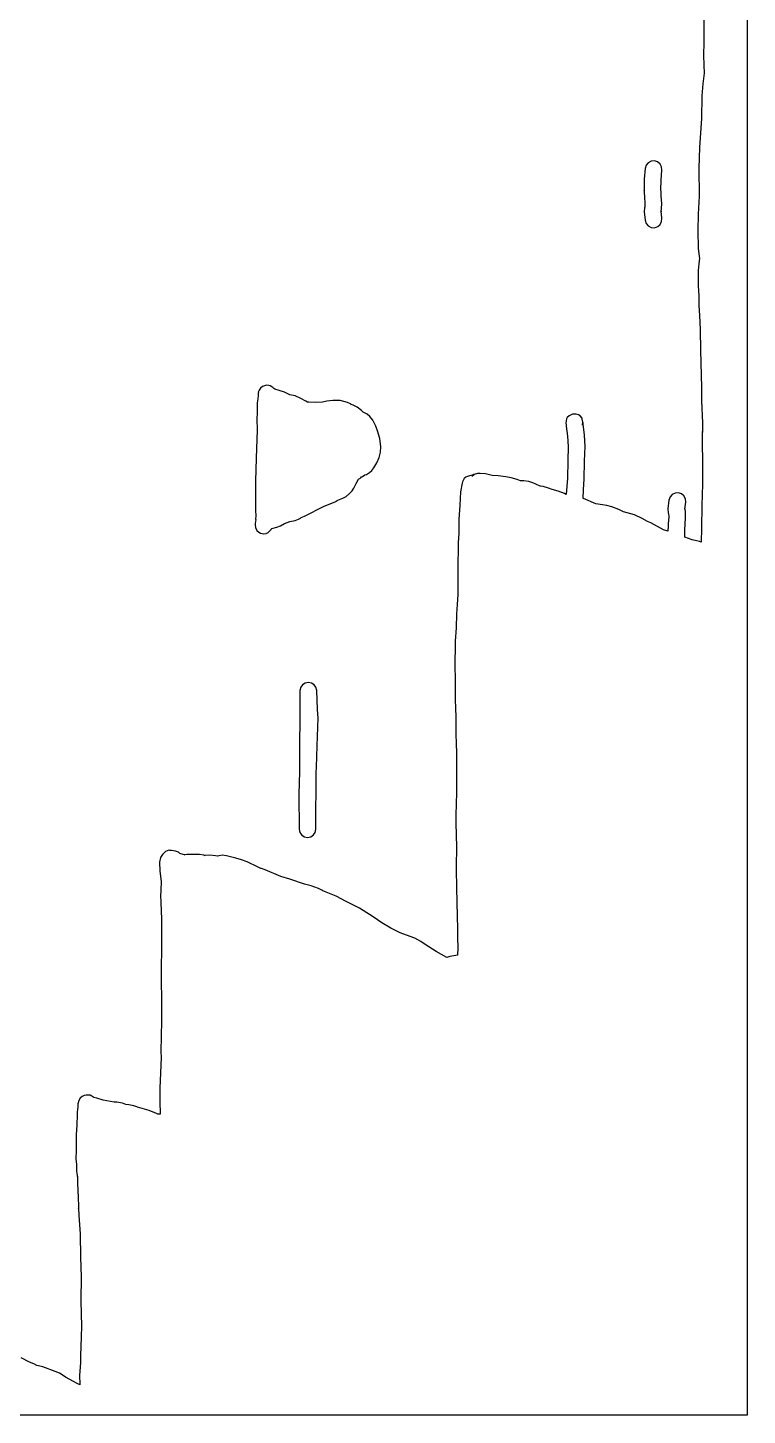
# Model space of a CAD drawing. Extents: x -1 to 498, y 2 to 4924.
# Drawn here: x 293.4 to 498, y 2716.7 to 3111 of the extents above; entities that cross this region are included whole.
import ezdxf

# ---------------------------------------------------------------- set-up
doc = ezdxf.new("R2010")
doc.units = 0

msp = doc.modelspace()

# ---------------------------------------------------------------- linework, layer by layer
at = {"layer": 'Calque 1'}
for p, q in [((498.001, 3278.08), (497.998, 2716.67)), ((485.637, 3113.19), (485.616, 3106.85)), ((485.616, 3106.85), (485.515, 3103.22)), ((485.515, 3103.22), (485.669, 3100.39)), ((485.669, 3100.39), (485.761, 3098.06)), ((485.761, 3098.06), (485.412, 3095.07)), ((485.412, 3095.07), (485.055, 3091.63)), ((485.055, 3091.63), (484.994, 3085.26)), ((484.994, 3085.26), (484.451, 3076.97)), ((484.451, 3076.97), (484.266, 3071.07)), ((469.849, 3072.63), (469.249, 3071.92)), ((470.68, 3073.08), (469.849, 3072.63)), ((471.611, 3073.16), (470.68, 3073.08)), ((472.506, 3072.87), (471.611, 3073.16)), ((473.223, 3072.29), (472.506, 3072.87)), ((473.656, 3071.44), (473.223, 3072.29)), ((468.968, 3071.05), (468.709, 3067.98)), ((469.249, 3071.92), (468.968, 3071.05)), ((473.498, 3067.71), (473.733, 3070.52)), ((473.739, 3070.52), (473.656, 3071.44)), ((473.733, 3070.52), (473.739, 3070.52)), ((473.739, 3070.52), (473.739, 3070.52)), ((484.266, 3071.07), (484.348, 3063.14)), ((468.709, 3067.98), (468.669, 3064.83)), ((468.669, 3064.83), (468.674, 3064.67)), ((468.674, 3064.67), (468.669, 3064.75)), ((468.669, 3064.75), (468.669, 3064.72)), ((468.669, 3064.72), (468.68, 3064.59)), ((468.68, 3064.59), (468.706, 3064.19)), ((468.706, 3064.19), (468.78, 3063)), ((473.461, 3064.99), (473.498, 3067.71)), ((473.471, 3064.91), (473.461, 3064.99)), ((473.495, 3064.51), (473.471, 3064.91)), ((473.572, 3063.29), (473.495, 3064.51)), ((468.78, 3063), (468.889, 3061.02)), ((468.889, 3061.02), (468.86, 3060.07)), ((473.691, 3061.1), (473.572, 3063.29)), ((473.641, 3059.62), (473.691, 3061.1)), ((484.348, 3063.14), (484.086, 3058.03)), ((468.767, 3059.86), (468.688, 3058.74)), ((468.688, 3058.74), (468.968, 3056.31)), ((468.86, 3060.07), (468.767, 3059.86)), ((468.968, 3056.31), (469.256, 3055.41)), ((473.736, 3056.87), (473.485, 3058.9)), ((473.485, 3058.9), (473.503, 3058.74)), ((473.503, 3058.74), (473.537, 3058.8)), ((473.537, 3058.8), (473.641, 3059.62)), ((473.656, 3055.91), (473.736, 3056.87)), ((484.086, 3058.03), (483.978, 3053.27)), ((469.256, 3055.41), (469.865, 3054.7)), ((469.865, 3054.7), (470.698, 3054.27)), ((470.698, 3054.27), (471.632, 3054.19)), ((471.632, 3054.19), (472.537, 3054.51)), ((472.537, 3054.51), (473.236, 3055.09)), ((473.236, 3055.09), (473.656, 3055.91)), ((483.978, 3053.27), (484.068, 3048.4)), ((484.068, 3048.4), (484.335, 3046.02)), ((484.449, 3045.49), (484.227, 3043.95)), ((484.335, 3046.02), (484.449, 3045.49)), ((484.041, 3042.05), (484.004, 3040.09)), ((484.227, 3043.95), (484.041, 3042.05)), ((484.004, 3040.09), (484.055, 3037.29)), ((484.055, 3037.29), (484.113, 3036.62)), ((484.113, 3036.62), (484.163, 3036.47)), ((484.163, 3036.47), (484.227, 3034.64)), ((484.227, 3034.64), (484.227, 3032.05)), ((484.227, 3032.05), (484.47, 3029.22)), ((484.47, 3029.22), (484.608, 3025.27)), ((484.608, 3025.27), (484.668, 3019.24)), ((484.668, 3019.24), (484.97, 3008.76)), ((360.179, 3009.03), (359.616, 3008.58)), ((361.322, 3009.45), (360.179, 3009.03)), ((362, 3009.37), (361.322, 3009.45)), ((362.354, 3009.24), (362, 3009.37)), ((362.857, 3008.95), (362.354, 3009.24)), ((363.116, 3008.74), (362.857, 3008.95)), ((358.843, 3005.59), (358.693, 3004.37)), ((358.917, 3006.49), (358.843, 3005.59)), ((358.976, 3007.04), (358.917, 3006.49)), ((359.013, 3007.34), (358.976, 3007.04)), ((359.224, 3008.05), (358.994, 3007.44)), ((358.994, 3007.44), (359.013, 3007.34)), ((359.616, 3008.58), (359.224, 3008.05)), ((363.378, 3008.5), (363.116, 3008.74)), ((363.397, 3008.47), (363.378, 3008.5)), ((363.664, 3008.31), (363.397, 3008.47)), ((364.968, 3007.89), (363.664, 3008.31)), ((366.44, 3007.44), (364.968, 3007.89)), ((367.982, 3006.73), (366.44, 3007.44)), ((369.435, 3006.36), (367.982, 3006.73)), ((371.099, 3005.67), (369.435, 3006.36)), ((372.528, 3004.9), (371.099, 3005.67)), ((380.14, 3005.09), (378.454, 3004.87)), ((382.238, 3005.03), (380.14, 3005.09)), ((384.315, 3004.5), (382.238, 3005.03)), ((484.978, 3007.71), (484.946, 3007.39)), ((484.946, 3007.39), (484.946, 3007.26)), ((484.946, 3007.26), (485.012, 3005.06)), ((484.97, 3008.76), (484.989, 3007.76)), ((484.989, 3007.76), (484.978, 3007.71)), ((485.012, 3005.06), (485.253, 2998.6)), ((358.7, 3002.71), (358.589, 2998.74)), ((358.693, 3004.37), (358.7, 3002.71)), ((372.993, 3004.64), (372.528, 3004.9)), ((373.374, 3004.61), (372.993, 3004.64)), ((375.213, 3004.5), (373.374, 3004.61)), ((377.221, 3004.64), (375.213, 3004.5)), ((378.454, 3004.87), (377.221, 3004.64)), ((385.217, 3004.11), (384.315, 3004.5)), ((385.352, 3003.98), (385.217, 3004.11)), ((385.45, 3003.92), (385.302, 3003.98)), ((385.302, 3003.98), (385.352, 3003.98)), ((385.931, 3003.74), (385.45, 3003.92)), ((387.117, 3003.21), (385.931, 3003.74)), ((388.373, 3002.23), (387.117, 3003.21)), ((388.81, 3001.75), (388.373, 3002.23)), ((389.895, 3001.17), (388.81, 3001.75)), ((390.72, 3000.51), (389.895, 3001.17)), ((448.304, 3001.2), (447.354, 3000.75)), ((449.349, 3001.22), (448.304, 3001.2)), ((450.058, 3000.96), (449.349, 3001.22)), ((358.589, 2998.74), (358.645, 2997.81)), ((358.645, 2997.81), (358.645, 2996.75)), ((391.554, 2999.48), (390.72, 3000.51)), ((392.39, 2997.78), (391.554, 2999.48)), ((392.845, 2996.49), (392.39, 2997.78)), ((446.486, 2999.29), (446.415, 2998.55)), ((446.415, 2998.55), (446.476, 2998.39)), ((446.476, 2998.39), (446.558, 2997.81)), ((446.576, 2999.82), (446.486, 2999.29)), ((446.558, 2997.81), (446.912, 2994.93)), ((446.82, 3000.24), (446.576, 2999.82)), ((447.354, 3000.75), (446.82, 3000.24)), ((450.455, 3000.67), (450.058, 3000.96)), ((451.037, 3000.03), (450.455, 3000.67)), ((451.09, 2999.79), (451.037, 3000.03)), ((451.289, 2998.92), (451.09, 2999.79)), ((451.146, 2998.02), (451.289, 2998.92)), ((451.215, 2998.45), (451.146, 2998.02)), ((451.262, 2998.84), (451.215, 2998.45)), ((451.326, 2998.39), (451.262, 2998.84)), ((451.704, 2995.22), (451.326, 2998.39)), ((485.253, 2998.6), (485.243, 2996.12)), ((358.645, 2996.75), (358.359, 2988.66)), ((393.525, 2994.24), (392.845, 2996.49)), ((393.797, 2991.91), (393.525, 2994.24)), ((446.912, 2994.93), (447.071, 2991.96)), ((451.871, 2992.02), (451.704, 2995.22)), ((485.216, 2995.77), (485.203, 2995.35)), ((485.203, 2995.35), (485.213, 2993.26)), ((485.213, 2993.26), (485.314, 2987.41)), ((485.309, 2996.28), (485.216, 2995.77)), ((485.237, 2995.98), (485.309, 2996.28)), ((485.243, 2996.12), (485.237, 2995.98)), ((393.332, 2988.84), (393.689, 2990.38)), ((393.689, 2990.38), (393.795, 2991.91)), ((393.795, 2991.91), (393.797, 2991.91)), ((393.797, 2991.91), (393.797, 2991.91)), ((447.071, 2991.96), (446.968, 2987.94)), ((451.77, 2987.81), (451.871, 2992.04)), ((451.871, 2992.04), (451.871, 2992.02)), ((358.359, 2988.66), (358.235, 2982.15)), ((391.271, 2985.16), (391.519, 2985.53)), ((391.519, 2985.53), (391.818, 2985.96)), ((391.818, 2985.96), (392.713, 2987.36)), ((392.713, 2987.36), (393.332, 2988.84)), ((446.968, 2987.94), (446.87, 2982.99)), ((451.664, 2982.76), (451.77, 2987.81)), ((485.314, 2987.41), (485.261, 2981.33)), ((358.235, 2982.15), (358.166, 2979.92)), ((386.159, 2980.16), (386.836, 2981.51)), ((386.836, 2981.51), (387.508, 2982.68)), ((387.508, 2982.68), (388.106, 2983.1)), ((388.106, 2983.1), (388.373, 2983.36)), ((388.373, 2983.36), (388.659, 2983.5)), ((388.659, 2983.5), (389.321, 2983.95)), ((389.321, 2983.95), (389.712, 2984.05)), ((389.712, 2984.05), (390.641, 2984.61)), ((390.641, 2984.61), (391.271, 2985.16)), ((416.938, 2981.59), (416.514, 2979.1)), ((417.073, 2981.96), (416.938, 2981.59)), ((417.56, 2982.89), (417.073, 2981.96)), ((418.023, 2983.26), (417.56, 2982.89)), ((418.507, 2983.52), (418.023, 2983.26)), ((418.991, 2983.68), (418.507, 2983.52)), ((419.745, 2983.87), (418.991, 2983.68)), ((420.248, 2984), (419.689, 2983.6)), ((419.689, 2983.6), (420.221, 2984)), ((420.221, 2984), (419.745, 2983.87)), ((420.343, 2984.03), (420.248, 2984)), ((421.301, 2984.37), (420.343, 2984.05)), ((420.343, 2984.05), (420.422, 2984.03)), ((420.422, 2984.03), (420.343, 2984.03)), ((422.044, 2984.37), (421.301, 2984.37)), ((423.566, 2984.21), (422.044, 2984.37)), ((425.516, 2983.79), (423.566, 2984.21)), ((427.22, 2983.63), (425.516, 2983.79)), ((429.394, 2983.36), (427.22, 2983.63)), ((430.916, 2983.07), (429.394, 2983.36)), ((432.625, 2982.6), (430.916, 2983.07)), ((433.559, 2982.23), (432.625, 2982.6)), ((433.715, 2982.2), (433.559, 2982.23)), ((434.44, 2982.2), (433.715, 2982.2)), ((435.861, 2982.04), (434.44, 2982.2)), ((437.009, 2981.67), (435.861, 2982.04)), ((437.861, 2981.27), (437.009, 2981.67)), ((439.139, 2980.72), (437.861, 2981.27)), ((446.87, 2982.99), (446.555, 2978.36)), ((451.426, 2979.79), (451.664, 2982.76)), ((485.261, 2981.33), (485.073, 2975.19)), ((358.166, 2979.92), (358.206, 2977.2)), ((381.558, 2976.75), (382.979, 2977.31)), ((382.979, 2977.31), (383.936, 2977.83)), ((383.936, 2977.83), (384.955, 2978.63)), ((384.955, 2978.63), (385.648, 2979.4)), ((385.648, 2979.4), (386.159, 2980.16)), ((416.514, 2979.1), (416.292, 2975.29)), ((439.208, 2980.74), (439.139, 2980.72)), ((439.97, 2980.61), (439.208, 2980.74)), ((441.478, 2980.16), (439.97, 2980.61)), ((442.502, 2979.77), (441.478, 2980.16)), ((444.232, 2979.34), (442.502, 2979.77)), ((446, 2978.68), (444.232, 2979.34)), ((446.555, 2978.36), (446, 2978.68)), ((451.302, 2977.23), (451.426, 2979.79)), ((476.04, 2977.65), (475.741, 2976.75)), ((476.641, 2978.34), (476.04, 2977.65)), ((477.459, 2978.76), (476.641, 2978.34)), ((478.408, 2978.84), (477.459, 2978.76)), ((479.297, 2978.55), (478.408, 2978.84)), ((480.012, 2977.94), (479.297, 2978.55)), ((480.435, 2977.12), (480.012, 2977.94)), ((358.206, 2977.2), (358.206, 2973.92)), ((358.206, 2973.92), (358.253, 2972.17)), ((372.147, 2972.17), (377.692, 2975)), ((377.692, 2975), (379.452, 2975.69)), ((379.452, 2975.69), (381.015, 2976.41)), ((381.015, 2976.41), (381.156, 2976.46)), ((381.156, 2976.46), (381.394, 2976.62)), ((381.394, 2976.62), (381.47, 2976.7)), ((381.47, 2976.7), (381.558, 2976.75)), ((416.292, 2975.29), (416.022, 2971.25)), ((451.302, 2977.2), (451.302, 2977.23)), ((451.405, 2977.2), (451.302, 2977.2)), ((454.982, 2975.72), (451.405, 2977.2)), ((456.848, 2975.4), (454.982, 2975.72)), ((458.096, 2975.19), (456.848, 2975.4)), ((459.546, 2974.84), (458.096, 2975.19)), ((461.491, 2974.08), (459.546, 2974.84)), ((462.83, 2973.47), (461.491, 2974.08)), ((465.973, 2972.57), (462.83, 2973.47)), ((475.741, 2976.75), (475.464, 2974.29)), ((475.464, 2974.29), (475.543, 2973.18)), ((480.26, 2974.16), (480.509, 2976.17)), ((480.279, 2974.32), (480.26, 2974.16)), ((480.313, 2974.24), (480.279, 2974.32)), ((480.414, 2973.42), (480.313, 2974.24)), ((480.464, 2971.96), (480.414, 2973.42)), ((480.509, 2976.17), (480.435, 2977.12)), ((485.073, 2975.19), (484.991, 2968.76)), ((358.24, 2971.22), (358.134, 2970.16)), ((358.134, 2970.16), (358.134, 2969.76)), ((358.134, 2969.76), (358.169, 2969.02)), ((358.232, 2971.4), (358.224, 2971.22)), ((358.224, 2971.22), (358.24, 2971.22)), ((358.253, 2972.17), (358.232, 2971.4)), ((364.214, 2969.05), (365.267, 2969.5)), ((365.267, 2969.5), (366.408, 2970.16)), ((366.408, 2970.16), (367.937, 2970.64)), ((367.937, 2970.64), (369.493, 2971.01)), ((369.493, 2971.01), (370.451, 2971.33)), ((370.451, 2971.33), (370.98, 2971.67)), ((370.98, 2971.67), (371.157, 2971.8)), ((371.157, 2971.8), (372.147, 2972.17)), ((416.022, 2971.25), (415.98, 2967.36)), ((468.1, 2971.56), (465.973, 2972.57)), ((469.606, 2970.69), (468.1, 2971.56)), ((470.598, 2970.29), (469.606, 2970.69)), ((474.217, 2968.36), (470.598, 2970.29)), ((475.556, 2970.06), (475.479, 2968.84)), ((475.543, 2973.18), (475.633, 2972.99)), ((475.665, 2972.01), (475.556, 2970.06)), ((475.633, 2972.99), (475.665, 2972.01)), ((480.271, 2968.55), (480.348, 2969.76)), ((480.348, 2969.76), (480.464, 2971.96)), ((358.169, 2969.02), (358.592, 2968.12)), ((358.592, 2968.12), (359.097, 2967.65)), ((359.097, 2967.65), (359.637, 2967.36)), ((359.637, 2967.36), (360.521, 2967.17)), ((360.521, 2967.17), (361.201, 2967.28)), ((361.201, 2967.28), (361.77, 2967.54)), ((361.77, 2967.54), (362.484, 2968.2)), ((362.484, 2968.2), (362.611, 2968.42)), ((362.611, 2968.42), (362.656, 2968.47)), ((362.656, 2968.47), (362.764, 2968.63)), ((362.764, 2968.63), (362.823, 2968.73)), ((362.823, 2968.73), (364.214, 2969.05)), ((415.98, 2967.36), (415.816, 2964.58)), ((475.445, 2967.94), (474.217, 2968.36)), ((475.456, 2968.44), (475.445, 2968.34)), ((475.445, 2968.31), (475.448, 2968.36)), ((475.448, 2968.36), (475.445, 2968.23)), ((475.445, 2968.34), (475.445, 2968.31)), ((475.445, 2968.23), (475.445, 2967.94)), ((475.479, 2968.84), (475.456, 2968.44)), ((480.237, 2968.04), (480.247, 2968.15)), ((480.26, 2966.25), (480.237, 2968.04)), ((480.247, 2968.15), (480.271, 2968.55)), ((482.337, 2965.5), (480.26, 2966.25)), ((484.385, 2965.03), (482.337, 2965.5)), ((484.991, 2968.76), (484.914, 2964.84)), ((415.795, 2962.33), (415.734, 2959.15)), ((415.816, 2964.58), (415.795, 2962.33)), ((484.914, 2964.84), (484.385, 2965.03)), ((415.734, 2959.15), (415.758, 2954.15)), ((415.758, 2954.15), (415.692, 2949.95)), ((415.692, 2949.95), (415.562, 2947.06)), ((415.562, 2947.06), (415.369, 2944.47)), ((415.369, 2944.47), (415.25, 2940.46)), ((415.25, 2940.46), (415.001, 2936.64)), ((414.969, 2934.21), (414.85, 2931.51)), ((415.001, 2936.64), (414.969, 2934.21)), ((414.85, 2931.51), (414.953, 2924.03)), ((370.795, 2922.28), (370.675, 2899.66)), ((370.802, 2922.44), (370.795, 2922.28)), ((370.821, 2922.7), (370.802, 2922.44)), ((371.059, 2923.57), (370.821, 2922.7)), ((371.583, 2924.27), (371.059, 2923.57)), ((372.324, 2924.75), (371.583, 2924.27)), ((373.215, 2924.92), (372.324, 2924.75)), ((374.107, 2924.75), (373.215, 2924.92)), ((374.848, 2924.27), (374.107, 2924.75)), ((375.372, 2923.57), (374.848, 2924.27)), ((375.61, 2922.7), (375.372, 2923.57)), ((375.808, 2917.28), (375.61, 2922.7)), ((414.953, 2924.03), (414.967, 2920.41)), ((414.967, 2920.41), (415.028, 2917.37)), ((376.039, 2914.81), (375.808, 2917.28)), ((375.898, 2912.34), (376.031, 2914.8)), ((376.031, 2914.8), (376.039, 2914.81)), ((415.028, 2917.37), (415.059, 2916.77)), ((415.059, 2916.77), (415.102, 2915.94)), ((415.102, 2915.94), (415.112, 2912.16)), ((375.864, 2909.51), (375.898, 2912.34)), ((415.112, 2912.16), (415.17, 2910.24)), ((375.615, 2903.83), (375.742, 2907.03)), ((375.742, 2907.01), (375.864, 2909.51)), ((375.742, 2907.03), (375.742, 2907.01)), ((415.17, 2910.24), (415.223, 2907.56)), ((415.223, 2907.56), (415.319, 2904.84)), ((375.544, 2900.94), (375.615, 2903.83)), ((415.319, 2904.84), (415.332, 2902.29)), ((370.675, 2899.63), (370.496, 2893.11)), ((370.675, 2899.66), (370.675, 2899.63)), ((375.39, 2883.26), (375.475, 2899.56)), ((375.475, 2899.56), (375.544, 2900.7)), ((375.544, 2900.7), (375.544, 2900.94)), ((415.332, 2902.29), (415.295, 2898.09)), ((415.295, 2898.09), (415.361, 2893.62)), ((370.496, 2893.11), (370.591, 2883.28)), ((415.361, 2893.62), (415.128, 2887.19)), ((415.128, 2887.19), (415.17, 2884.08)), ((370.591, 2883.28), (370.591, 2883.22)), ((370.591, 2883.22), (370.802, 2882.3)), ((375.195, 2882.34), (375.39, 2883.26)), ((415.17, 2884.08), (415.213, 2882.52)), ((370.802, 2882.3), (371.326, 2881.56)), ((371.326, 2881.56), (372.088, 2881.07)), ((372.088, 2881.07), (373.012, 2880.89)), ((373.012, 2880.89), (373.933, 2881.08)), ((373.933, 2881.08), (374.684, 2881.59)), ((374.684, 2881.59), (375.195, 2882.34)), ((415.213, 2882.52), (415.271, 2882.02)), ((415.271, 2882.02), (415.305, 2877.71)), ((331.226, 2875.22), (330.925, 2873.82)), ((331.705, 2876.08), (331.226, 2875.22)), ((332.626, 2876.87), (331.705, 2876.08)), ((333.56, 2877.24), (332.626, 2876.87)), ((333.875, 2877.19), (333.56, 2877.24)), ((334.274, 2877.17), (333.875, 2877.19)), ((334.893, 2877.08), (334.274, 2877.17)), ((335.459, 2876.97), (334.893, 2877.08)), ((335.766, 2876.89), (335.459, 2876.97)), ((336.028, 2876.79), (335.766, 2876.89)), ((336.259, 2876.7), (336.028, 2876.79)), ((336.719, 2876.34), (336.259, 2876.7)), ((337.605, 2876.03), (336.719, 2876.34)), ((338.092, 2875.99), (337.605, 2876.03)), ((338.087, 2875.99), (337.968, 2875.99)), ((337.968, 2875.99), (338.092, 2875.99)), ((338.627, 2876.01), (338.087, 2875.99)), ((339.889, 2876.05), (338.627, 2876.01)), ((341.206, 2876.08), (339.889, 2876.05)), ((342.254, 2876.06), (341.206, 2876.08)), ((343.484, 2875.82), (342.254, 2876.06)), ((343.865, 2875.69), (343.484, 2875.82)), ((343.924, 2875.8), (343.746, 2875.73)), ((343.746, 2875.73), (343.865, 2875.69)), ((345.228, 2875.86), (343.924, 2875.8)), ((346.842, 2875.68), (345.228, 2875.86)), ((347.334, 2875.55), (346.842, 2875.68)), ((347.387, 2875.57), (347.334, 2875.55)), ((347.847, 2875.69), (347.387, 2875.57)), ((348.747, 2875.82), (347.847, 2875.69)), ((349.972, 2875.67), (348.747, 2875.82)), ((352.618, 2875), (349.972, 2875.67)), ((354.2, 2874.56), (352.618, 2875)), ((415.305, 2877.71), (415.207, 2873.05)), ((330.925, 2873.82), (330.993, 2871.33)), ((330.993, 2871.33), (331.274, 2869.11)), ((355.793, 2873.96), (354.2, 2874.56)), ((358.923, 2872.41), (355.793, 2873.96)), ((359.677, 2872.08), (358.923, 2872.41)), ((359.865, 2872.04), (359.677, 2872.08)), ((360.963, 2871.7), (359.865, 2872.04)), ((365.413, 2869.78), (360.963, 2871.7)), ((415.207, 2873.05), (415.274, 2871.04)), ((415.274, 2871.04), (415.356, 2867.45)), ((331.39, 2868.04), (331.221, 2864.01)), ((331.274, 2869.11), (331.361, 2868.29)), ((331.361, 2868.29), (331.39, 2868.04)), ((367.966, 2869), (365.413, 2869.78)), ((372.094, 2867.64), (367.966, 2869)), ((373.988, 2867.11), (372.094, 2867.64)), ((376.144, 2866.38), (373.988, 2867.11)), ((415.356, 2867.45), (415.451, 2861.62)), ((331.221, 2864.01), (331.282, 2862.89)), ((377.049, 2865.93), (376.144, 2866.38)), ((377.322, 2865.74), (377.049, 2865.93)), ((381.161, 2864.24), (377.322, 2865.74)), ((382.746, 2863.39), (381.161, 2864.24)), ((383.561, 2862.87), (382.746, 2863.39)), ((331.282, 2862.89), (331.324, 2862.44)), ((331.324, 2862.44), (331.438, 2857.68)), ((386.281, 2861.57), (383.561, 2862.87)), ((387.717, 2860.79), (386.281, 2861.57)), ((388.836, 2860.13), (387.717, 2860.79)), ((391.686, 2858.31), (388.836, 2860.13)), ((415.451, 2861.62), (415.451, 2861.48)), ((415.451, 2861.48), (415.451, 2861.47)), ((415.451, 2861.47), (415.472, 2860.61)), ((415.472, 2860.61), (415.483, 2860.47)), ((415.483, 2860.47), (415.506, 2860.33)), ((415.506, 2860.33), (415.517, 2858.89)), ((331.438, 2857.68), (331.454, 2850.52)), ((394.099, 2856.66), (391.686, 2858.31)), ((396.689, 2855.15), (394.099, 2856.66)), ((399.28, 2853.82), (396.689, 2855.15)), ((415.517, 2858.89), (415.612, 2854.5)), ((401.14, 2853.15), (399.28, 2853.82)), ((403.513, 2852.26), (401.14, 2853.15)), ((405.204, 2851.33), (403.513, 2852.26)), ((406.447, 2850.51), (405.204, 2851.33)), ((415.612, 2854.5), (415.641, 2852.35)), ((415.641, 2852.35), (415.694, 2849.57)), ((331.454, 2850.52), (331.337, 2842.41)), ((409.537, 2848.47), (406.447, 2850.51)), ((412.543, 2846.74), (409.537, 2848.47)), ((415.147, 2847.34), (413.422, 2847.01)), ((415.581, 2847.43), (415.147, 2847.34)), ((415.694, 2849.57), (415.581, 2847.43)), ((413.422, 2847.01), (412.543, 2846.74)), ((412.543, 2846.74), (412.543, 2846.74)), ((331.337, 2842.41), (331.422, 2832.6)), ((331.422, 2832.6), (331.504, 2828.74)), ((331.504, 2828.74), (331.287, 2820.01)), ((331.287, 2820.01), (331.337, 2818.32)), ((331.337, 2818.32), (331.041, 2809.64)), ((331.041, 2809.64), (330.975, 2805.95)), ((307.644, 2804.17), (307.575, 2803.62)), ((307.668, 2804.69), (307.644, 2804.28)), ((307.644, 2804.28), (307.644, 2804.17)), ((307.71, 2805.18), (307.668, 2804.69)), ((307.731, 2805.49), (307.71, 2805.18)), ((307.969, 2806.15), (307.731, 2805.49)), ((308.369, 2806.76), (307.969, 2806.15)), ((308.887, 2807.22), (308.369, 2806.76)), ((309.472, 2807.52), (308.887, 2807.22)), ((310.075, 2807.67), (309.472, 2807.52)), ((311.155, 2807.6), (310.075, 2807.67)), ((311.708, 2807.36), (311.155, 2807.6)), ((312.234, 2806.97), (311.708, 2807.36)), ((313.086, 2806.81), (312.234, 2806.97)), ((314.891, 2806.2), (313.086, 2806.81)), ((318.055, 2805.65), (314.891, 2806.2)), ((318.804, 2805.66), (318.055, 2805.65)), ((320.362, 2805.38), (318.804, 2805.66)), ((321.336, 2804.98), (320.362, 2805.38)), ((322.154, 2804.92), (321.336, 2804.98)), ((323.58, 2804.65), (322.154, 2804.92)), ((324.474, 2804.35), (323.58, 2804.65)), ((324.657, 2804.24), (324.474, 2804.35)), ((326.006, 2803.89), (324.657, 2804.24)), ((327.99, 2803.24), (326.006, 2803.89)), ((330.975, 2805.95), (331.073, 2802.2)), ((307.501, 2802.69), (307.395, 2798.58)), ((307.575, 2803.62), (307.501, 2802.69)), ((330.091, 2802.39), (327.99, 2803.24)), ((330.409, 2802.2), (330.091, 2802.39)), ((331.073, 2802.2), (330.409, 2802.2)), ((307.244, 2796.28), (307.234, 2792.02)), ((307.3, 2797.93), (307.244, 2796.28)), ((307.308, 2798.06), (307.3, 2797.93)), ((307.318, 2798.13), (307.308, 2798.06)), ((307.329, 2798.23), (307.318, 2798.13)), ((307.348, 2798.36), (307.329, 2798.23)), ((307.395, 2798.54), (307.348, 2798.36)), ((307.395, 2798.58), (307.395, 2798.54)), ((307.234, 2792.02), (307.146, 2789.51)), ((307.146, 2789.51), (307.146, 2789.51)), ((307.146, 2789.51), (307.295, 2787.91)), ((307.295, 2787.91), (307.289, 2787.95)), ((307.289, 2787.95), (307.295, 2787.78)), ((307.295, 2787.78), (307.311, 2787.18)), ((307.311, 2787.18), (307.345, 2786.17)), ((307.345, 2786.17), (307.438, 2785.36)), ((307.438, 2785.36), (307.549, 2784.39)), ((307.549, 2784.39), (307.543, 2784.5)), ((307.543, 2784.5), (307.549, 2784.4)), ((307.549, 2784.4), (307.559, 2784.19)), ((307.559, 2784.19), (307.575, 2783.56)), ((307.575, 2783.56), (307.591, 2782.94)), ((307.591, 2782.94), (307.599, 2782.73)), ((307.599, 2782.73), (307.599, 2782.68)), ((307.599, 2782.68), (307.599, 2782.71)), ((307.599, 2782.71), (307.599, 2782.6)), ((307.599, 2782.6), (307.813, 2778.52)), ((307.813, 2778.52), (307.824, 2776.05)), ((307.824, 2776.05), (307.895, 2775.45)), ((307.895, 2775.45), (307.916, 2775.57)), ((307.916, 2775.57), (307.977, 2773.54)), ((307.977, 2773.54), (308.361, 2768.12)), ((308.361, 2768.12), (308.454, 2761.57)), ((308.454, 2761.57), (308.67, 2755.98)), ((308.67, 2755.98), (308.573, 2749.33)), ((308.573, 2749.33), (308.573, 2749.33)), ((308.573, 2749.33), (308.657, 2745.4)), ((308.657, 2745.4), (308.755, 2742.08)), ((308.755, 2742.08), (308.673, 2738.87)), ((308.673, 2738.87), (308.448, 2733.62)), ((308.673, 2738.87), (308.673, 2738.87)), ((293.962, 2731.75), (291.533, 2732.99)), ((308.448, 2733.62), (308.419, 2731.67)), ((295.203, 2731.32), (293.962, 2731.75)), ((296.055, 2730.85), (295.203, 2731.32)), ((296.463, 2730.75), (296.055, 2730.85)), ((297.727, 2730.43), (296.463, 2730.75)), ((301.212, 2729.13), (297.727, 2730.43)), ((302.442, 2728.65), (301.212, 2729.13)), ((308.419, 2731.67), (308.197, 2727.97)), ((303.268, 2728.17), (302.442, 2728.65)), ((304.141, 2727.52), (303.268, 2728.17)), ((307.52, 2725.67), (304.141, 2727.52)), ((308.221, 2725.36), (307.52, 2725.67)), ((308.197, 2727.97), (308.21, 2725.55)), ((308.21, 2725.55), (308.221, 2725.36)), ((497.998, 2716.67), (62.209, 2716.67))]:
    msp.add_line(p, q, dxfattribs=at)

doc.saveas('drawing.dxf')
